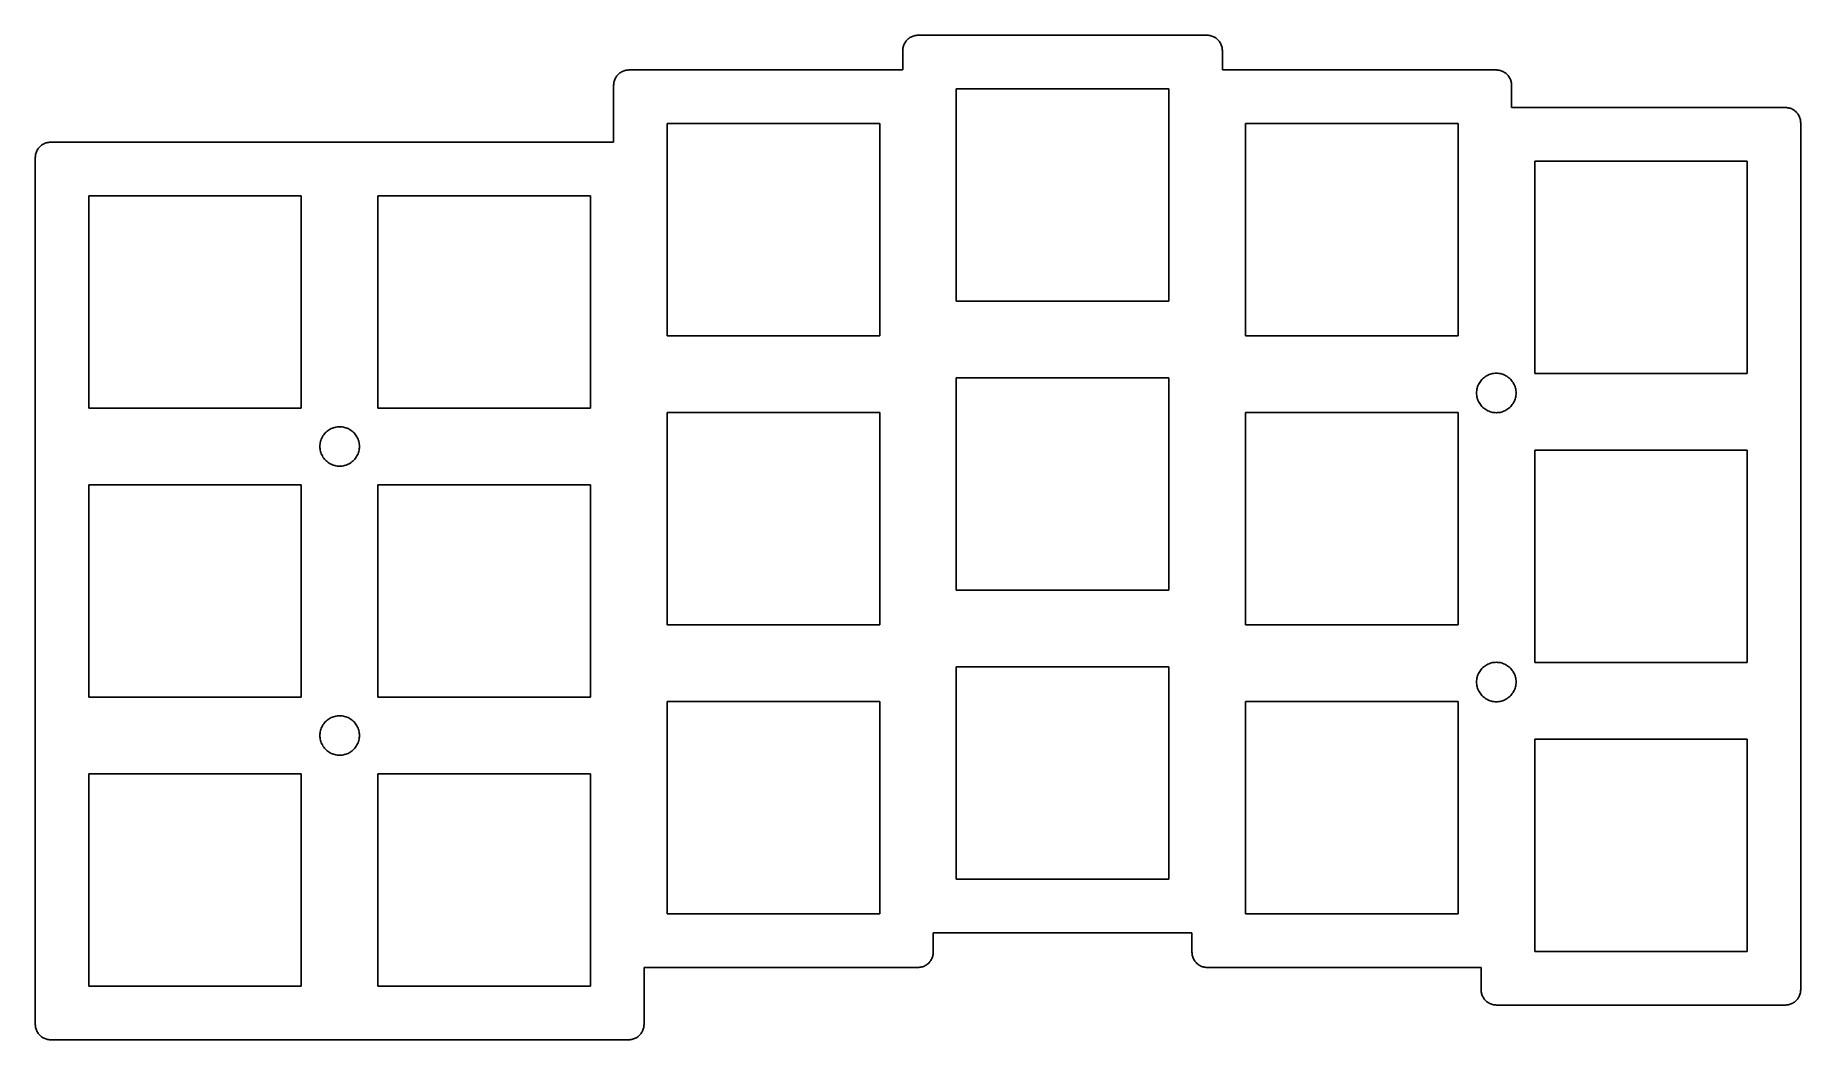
# Model space of a CAD drawing. Header units: metres. Extents: x 0 to 116, y 0 to 66.
import ezdxf

# ---------------------------------------------------------------- set-up
doc = ezdxf.new("R2010")
doc.units = ezdxf.units.M

msp = doc.modelspace()

# ---------------------------------------------------------------- linework, layer by layer
for p, q in [((57.152, 65.2613), (57.15, 65.1985)), ((57.15, 65.1985), (57.15, 63.9125)), ((57.1579, 65.3238), (57.152, 65.2613)), ((57.1677, 65.3859), (57.1579, 65.3238)), ((57.1814, 65.4472), (57.1677, 65.3859)), ((57.1989, 65.5075), (57.1814, 65.4472)), ((57.2202, 65.5666), (57.1989, 65.5075)), ((57.2452, 65.6243), (57.2202, 65.5666)), ((57.2737, 65.6802), (57.2452, 65.6243)), ((57.3057, 65.7343), (57.2737, 65.6802)), ((57.341, 65.7863), (57.3057, 65.7343)), ((57.3795, 65.8359), (57.341, 65.7863)), ((57.421, 65.883), (57.3795, 65.8359)), ((57.4655, 65.9274), (57.421, 65.883)), ((57.5126, 65.969), (57.4655, 65.9274)), ((57.5622, 66.0075), (57.5126, 65.969)), ((57.6142, 66.0428), (57.5622, 66.0075)), ((57.6682, 66.0748), (57.6142, 66.0428)), ((57.7242, 66.1033), (57.6682, 66.0748)), ((57.7819, 66.1283), (57.7242, 66.1033)), ((57.841, 66.1495), (57.7819, 66.1283)), ((57.9013, 66.1671), (57.841, 66.1495)), ((57.9626, 66.1808), (57.9013, 66.1671)), ((58.0247, 66.1906), (57.9626, 66.1808)), ((58.0872, 66.1965), (58.0247, 66.1906)), ((58.15, 66.1985), (58.0872, 66.1965)), ((77.2, 66.1985), (58.15, 66.1985)), ((77.2628, 66.1965), (77.2, 66.1985)), ((77.3253, 66.1906), (77.2628, 66.1965)), ((77.3874, 66.1808), (77.3253, 66.1906)), ((77.4487, 66.1671), (77.3874, 66.1808)), ((77.509, 66.1495), (77.4487, 66.1671)), ((77.5681, 66.1283), (77.509, 66.1495)), ((77.6258, 66.1033), (77.5681, 66.1283)), ((77.6817, 66.0748), (77.6258, 66.1033)), ((77.7358, 66.0428), (77.6817, 66.0748)), ((77.7878, 66.0075), (77.7358, 66.0428)), ((77.8374, 65.969), (77.7878, 66.0075)), ((77.8845, 65.9274), (77.8374, 65.969)), ((77.929, 65.883), (77.8845, 65.9274)), ((77.9705, 65.8359), (77.929, 65.883)), ((78.009, 65.7863), (77.9705, 65.8359)), ((78.0443, 65.7343), (78.009, 65.7863)), ((78.0763, 65.6802), (78.0443, 65.7343)), ((78.1048, 65.6243), (78.0763, 65.6802)), ((78.1298, 65.5666), (78.1048, 65.6243)), ((78.151, 65.5075), (78.1298, 65.5666)), ((78.1686, 65.4472), (78.151, 65.5075)), ((78.1823, 65.3859), (78.1686, 65.4472)), ((78.1921, 65.3238), (78.1823, 65.3859)), ((78.198, 65.2613), (78.1921, 65.3238)), ((78.2, 65.1985), (78.198, 65.2613)), ((78.2, 63.9125), (78.2, 65.1985)), ((38.102, 62.9753), (38.1, 62.9125)), ((38.1, 62.9125), (38.1, 59.15)), ((38.1079, 63.0378), (38.102, 62.9753)), ((38.1177, 63.0999), (38.1079, 63.0378)), ((38.1314, 63.1612), (38.1177, 63.0999)), ((38.1489, 63.2215), (38.1314, 63.1612)), ((38.1702, 63.2806), (38.1489, 63.2215)), ((38.1952, 63.3383), (38.1702, 63.2806)), ((38.2237, 63.3942), (38.1952, 63.3383)), ((38.2557, 63.4483), (38.2237, 63.3942)), ((38.291, 63.5003), (38.2557, 63.4483)), ((38.3295, 63.5499), (38.291, 63.5003)), ((38.371, 63.597), (38.3295, 63.5499)), ((38.4155, 63.6414), (38.371, 63.597)), ((38.4626, 63.683), (38.4155, 63.6414)), ((38.5122, 63.7215), (38.4626, 63.683)), ((38.5642, 63.7568), (38.5122, 63.7215)), ((38.6182, 63.7888), (38.5642, 63.7568)), ((38.6742, 63.8173), (38.6182, 63.7888)), ((38.7319, 63.8423), (38.6742, 63.8173)), ((38.791, 63.8635), (38.7319, 63.8423)), ((38.8513, 63.8811), (38.791, 63.8635)), ((38.9126, 63.8948), (38.8513, 63.8811)), ((38.9747, 63.9046), (38.9126, 63.8948)), ((39.0372, 63.9105), (38.9747, 63.9046)), ((39.1, 63.9125), (39.0372, 63.9105)), ((57.15, 63.9125), (39.1, 63.9125)), ((96.25, 63.9125), (78.2, 63.9125)), ((96.3128, 63.9105), (96.25, 63.9125)), ((96.3753, 63.9046), (96.3128, 63.9105)), ((96.4374, 63.8948), (96.3753, 63.9046)), ((96.4987, 63.8811), (96.4374, 63.8948)), ((96.559, 63.8635), (96.4987, 63.8811)), ((96.6181, 63.8423), (96.559, 63.8635)), ((96.6758, 63.8173), (96.6181, 63.8423)), ((96.7318, 63.7888), (96.6758, 63.8173)), ((96.7858, 63.7568), (96.7318, 63.7888)), ((96.8378, 63.7215), (96.7858, 63.7568)), ((96.8874, 63.683), (96.8378, 63.7215)), ((96.9345, 63.6414), (96.8874, 63.683)), ((96.979, 63.597), (96.9345, 63.6414)), ((97.0205, 63.5499), (96.979, 63.597)), ((97.059, 63.5003), (97.0205, 63.5499)), ((97.0943, 63.4483), (97.059, 63.5003)), ((97.1263, 63.3942), (97.0943, 63.4483)), ((97.1548, 63.3383), (97.1263, 63.3942)), ((97.1798, 63.2806), (97.1548, 63.3383)), ((97.201, 63.2215), (97.1798, 63.2806)), ((97.2186, 63.1612), (97.201, 63.2215)), ((97.2323, 63.0999), (97.2186, 63.1612)), ((97.2421, 63.0378), (97.2323, 63.0999)), ((97.248, 62.9753), (97.2421, 63.0378)), ((97.25, 62.9125), (97.248, 62.9753)), ((97.25, 61.436), (97.25, 62.9125)), ((60.675, 48.6735), (60.675, 62.6735)), ((60.675, 62.6735), (74.675, 62.6735)), ((74.675, 62.6735), (74.675, 48.6735)), ((115.3, 61.436), (97.25, 61.436)), ((115.363, 61.434), (115.3, 61.436)), ((115.425, 61.4281), (115.363, 61.434)), ((115.487, 61.4183), (115.425, 61.4281)), ((115.549, 61.4046), (115.487, 61.4183)), ((115.609, 61.387), (115.549, 61.4046)), ((115.668, 61.3658), (115.609, 61.387)), ((115.726, 61.3408), (115.668, 61.3658)), ((115.782, 61.3123), (115.726, 61.3408)), ((115.836, 61.2803), (115.782, 61.3123)), ((115.888, 61.245), (115.836, 61.2803)), ((115.937, 61.2065), (115.888, 61.245)), ((115.985, 61.1649), (115.937, 61.2065)), ((116.029, 61.1205), (115.985, 61.1649)), ((116.07, 61.0734), (116.029, 61.1205)), ((116.109, 61.0238), (116.07, 61.0734)), ((116.144, 60.9718), (116.109, 61.0238)), ((116.176, 60.9177), (116.144, 60.9718)), ((116.205, 60.8618), (116.176, 60.9177)), ((116.23, 60.8041), (116.205, 60.8618)), ((116.251, 60.745), (116.23, 60.8041)), ((116.269, 60.6847), (116.251, 60.745)), ((116.282, 60.6234), (116.269, 60.6847)), ((116.292, 60.5613), (116.282, 60.6234)), ((116.298, 60.4988), (116.292, 60.5613)), ((116.3, 60.436), (116.298, 60.4988)), ((41.625, 46.3875), (41.625, 60.3875)), ((41.625, 60.3875), (55.625, 60.3875)), ((55.625, 60.3875), (55.625, 46.3875)), ((79.725, 46.3875), (79.725, 60.3875)), ((79.725, 60.3875), (93.725, 60.3875)), ((93.725, 60.3875), (93.725, 46.3875)), ((116.3, 3.286), (116.3, 60.436)), ((0.001984, 58.2128), (0, 58.15)), ((0, 58.15), (0, 1)), ((0.007889, 58.2753), (0.001984, 58.2128)), ((0.017715, 58.3374), (0.007889, 58.2753)), ((0.031418, 58.3987), (0.017715, 58.3374)), ((0.04895, 58.459), (0.031418, 58.3987)), ((0.070236, 58.5181), (0.04895, 58.459)), ((0.095184, 58.5758), (0.070236, 58.5181)), ((0.123703, 58.6317), (0.095184, 58.5758)), ((0.155685, 58.6858), (0.123703, 58.6317)), ((0.190994, 58.7378), (0.155685, 58.6858)), ((0.229492, 58.7874), (0.190994, 58.7378)), ((0.271042, 58.8345), (0.229492, 58.7874)), ((0.31546, 58.879), (0.271042, 58.8345)), ((0.362579, 58.9205), (0.31546, 58.879)), ((0.412216, 58.959), (0.362579, 58.9205)), ((0.464188, 58.9943), (0.412216, 58.959)), ((0.51825, 59.0263), (0.464188, 58.9943)), ((0.574234, 59.0548), (0.51825, 59.0263)), ((0.631882, 59.0798), (0.574234, 59.0548)), ((0.690994, 59.101), (0.631882, 59.0798)), ((0.751312, 59.1186), (0.690994, 59.101)), ((0.812622, 59.1323), (0.751312, 59.1186)), ((0.87468, 59.1421), (0.812622, 59.1323)), ((0.93721, 59.148), (0.87468, 59.1421)), ((1, 59.15), (0.93721, 59.148)), ((38.1, 59.15), (1, 59.15)), ((98.775, 43.911), (98.775, 57.911)), ((98.775, 57.911), (112.775, 57.911)), ((112.775, 57.911), (112.775, 43.911)), ((3.52499, 41.625), (3.52499, 55.625)), ((3.52499, 55.625), (17.525, 55.625)), ((17.525, 55.625), (17.525, 41.625)), ((22.575, 41.625), (22.575, 55.625)), ((22.575, 55.625), (36.575, 55.625)), ((36.575, 55.625), (36.575, 41.625)), ((74.675, 48.6735), (60.675, 48.6735)), ((55.625, 46.3875), (41.625, 46.3875)), ((93.725, 46.3875), (79.725, 46.3875)), ((60.675, 29.6235), (60.675, 43.6235)), ((60.675, 43.6235), (74.675, 43.6235)), ((74.675, 43.6235), (74.675, 29.6235)), ((95.0136, 43.026), (95.0413, 43.1028)), ((95.0413, 43.1028), (95.0737, 43.1777)), ((95.0737, 43.1777), (95.1108, 43.2505)), ((95.1108, 43.2505), (95.1524, 43.3208)), ((95.1524, 43.3208), (95.1983, 43.3884)), ((95.1983, 43.3884), (95.2483, 43.4529)), ((95.2483, 43.4529), (95.3023, 43.5142)), ((95.3023, 43.5142), (95.3601, 43.5719)), ((95.3601, 43.5719), (95.4213, 43.6259)), ((95.4213, 43.6259), (95.4859, 43.676)), ((95.4859, 43.676), (95.5534, 43.7219)), ((95.5534, 43.7219), (95.6237, 43.7634)), ((95.6237, 43.7634), (95.6965, 43.8005)), ((95.6965, 43.8005), (95.7714, 43.8329)), ((95.7714, 43.8329), (95.8483, 43.8606)), ((95.8483, 43.8606), (95.9267, 43.8834)), ((95.9267, 43.8834), (96.0064, 43.9012)), ((96.0064, 43.9012), (96.0871, 43.914)), ((96.0871, 43.914), (96.1684, 43.9217)), ((96.1684, 43.9217), (96.25, 43.9242)), ((96.25, 43.9242), (96.3316, 43.9217)), ((96.3316, 43.9217), (96.4129, 43.914)), ((96.4129, 43.914), (96.4936, 43.9012)), ((96.4936, 43.9012), (96.5733, 43.8834)), ((96.5733, 43.8834), (96.6517, 43.8606)), ((96.6517, 43.8606), (96.7286, 43.8329)), ((96.7286, 43.8329), (96.8035, 43.8005)), ((96.8035, 43.8005), (96.8763, 43.7634)), ((96.8763, 43.7634), (96.9466, 43.7219)), ((96.9466, 43.7219), (97.0141, 43.676)), ((97.0141, 43.676), (97.0786, 43.6259)), ((97.0786, 43.6259), (97.1399, 43.5719)), ((97.1399, 43.5719), (97.1976, 43.5142)), ((97.1976, 43.5142), (97.2517, 43.4529)), ((97.2517, 43.4529), (97.3017, 43.3884)), ((97.3017, 43.3884), (97.3476, 43.3208)), ((97.3476, 43.3208), (97.3892, 43.2505)), ((97.3892, 43.2505), (97.4263, 43.1777)), ((97.4263, 43.1777), (97.4587, 43.1028)), ((97.4587, 43.1028), (97.4864, 43.026)), ((112.775, 43.911), (98.775, 43.911)), ((94.95, 42.6242), (94.9526, 42.7059)), ((94.9526, 42.5426), (94.95, 42.6242)), ((94.9526, 42.7059), (94.9603, 42.7872)), ((94.9603, 42.4613), (94.9526, 42.5426)), ((94.9603, 42.7872), (94.973, 42.8678)), ((94.973, 42.3806), (94.9603, 42.4613)), ((94.973, 42.8678), (94.9908, 42.9475)), ((94.9908, 42.3009), (94.973, 42.3806)), ((94.9908, 42.9475), (95.0136, 43.026)), ((95.0136, 42.2225), (94.9908, 42.3009)), ((95.0413, 42.1457), (95.0136, 42.2225)), ((95.0737, 42.0707), (95.0413, 42.1457)), ((95.1108, 41.998), (95.0737, 42.0707)), ((95.1524, 41.9277), (95.1108, 41.998)), ((95.1983, 41.8601), (95.1524, 41.9277)), ((97.3476, 41.9277), (97.3017, 41.8601)), ((97.3892, 41.998), (97.3476, 41.9277)), ((97.4263, 42.0707), (97.3892, 41.998)), ((97.4587, 42.1457), (97.4263, 42.0707)), ((97.4864, 42.2225), (97.4587, 42.1457)), ((97.4864, 43.026), (97.5092, 42.9475)), ((97.5092, 42.3009), (97.4864, 42.2225)), ((97.5092, 42.9475), (97.527, 42.8678)), ((97.527, 42.3806), (97.5092, 42.3009)), ((97.527, 42.8678), (97.5397, 42.7872)), ((97.5397, 42.4613), (97.527, 42.3806)), ((97.5397, 42.7872), (97.5474, 42.7059)), ((97.5474, 42.5426), (97.5397, 42.4613)), ((97.5474, 42.7059), (97.55, 42.6242)), ((97.55, 42.6242), (97.5474, 42.5426)), ((17.525, 41.625), (3.52499, 41.625)), ((36.575, 41.625), (22.575, 41.625)), ((41.625, 27.3375), (41.625, 41.3375)), ((41.625, 41.3375), (55.625, 41.3375)), ((55.625, 41.3375), (55.625, 27.3375)), ((79.725, 27.3375), (79.725, 41.3375)), ((79.725, 41.3375), (93.725, 41.3375)), ((93.725, 41.3375), (93.725, 27.3375)), ((95.2483, 41.7956), (95.1983, 41.8601)), ((95.3023, 41.7343), (95.2483, 41.7956)), ((95.3601, 41.6766), (95.3023, 41.7343)), ((95.4213, 41.6226), (95.3601, 41.6766)), ((95.4859, 41.5725), (95.4213, 41.6226)), ((95.5534, 41.5266), (95.4859, 41.5725)), ((95.6237, 41.485), (95.5534, 41.5266)), ((95.6965, 41.448), (95.6237, 41.485)), ((95.7714, 41.4155), (95.6965, 41.448)), ((95.8483, 41.3879), (95.7714, 41.4155)), ((95.9267, 41.3651), (95.8483, 41.3879)), ((96.0064, 41.3473), (95.9267, 41.3651)), ((96.0871, 41.3345), (96.0064, 41.3473)), ((96.1684, 41.3268), (96.0871, 41.3345)), ((96.25, 41.3242), (96.1684, 41.3268)), ((96.3316, 41.3268), (96.25, 41.3242)), ((96.4129, 41.3345), (96.3316, 41.3268)), ((96.4936, 41.3473), (96.4129, 41.3345)), ((96.5733, 41.3651), (96.4936, 41.3473)), ((96.6517, 41.3879), (96.5733, 41.3651)), ((96.7286, 41.4155), (96.6517, 41.3879)), ((96.8035, 41.448), (96.7286, 41.4155)), ((96.8763, 41.485), (96.8035, 41.448)), ((96.9466, 41.5266), (96.8763, 41.485)), ((97.0141, 41.5725), (96.9466, 41.5266)), ((97.0786, 41.6226), (97.0141, 41.5725)), ((97.1399, 41.6766), (97.0786, 41.6226)), ((97.1976, 41.7343), (97.1399, 41.6766)), ((97.2517, 41.7956), (97.1976, 41.7343)), ((97.3017, 41.8601), (97.2517, 41.7956)), ((18.8136, 39.5017), (18.8413, 39.5786)), ((18.8413, 39.5786), (18.8737, 39.6535)), ((18.8737, 39.6535), (18.9108, 39.7263)), ((18.9108, 39.7263), (18.9524, 39.7966)), ((18.9524, 39.7966), (18.9983, 39.8641)), ((18.9983, 39.8641), (19.0483, 39.9286)), ((19.0483, 39.9286), (19.1023, 39.9899)), ((19.1023, 39.9899), (19.1601, 40.0477)), ((19.1601, 40.0477), (19.2213, 40.1017)), ((19.2213, 40.1017), (19.2859, 40.1517)), ((19.2859, 40.1517), (19.3534, 40.1976)), ((19.3534, 40.1976), (19.4237, 40.2392)), ((19.4237, 40.2392), (19.4965, 40.2763)), ((19.4965, 40.2763), (19.5714, 40.3087)), ((19.5714, 40.3087), (19.6483, 40.3364)), ((19.6483, 40.3364), (19.7267, 40.3591)), ((19.7267, 40.3591), (19.8064, 40.377)), ((19.8064, 40.377), (19.8871, 40.3897)), ((19.8871, 40.3897), (19.9684, 40.3974)), ((19.9684, 40.3974), (20.05, 40.4)), ((20.05, 40.4), (20.1316, 40.3974)), ((20.1316, 40.3974), (20.2129, 40.3897)), ((20.2129, 40.3897), (20.2936, 40.377)), ((20.2936, 40.377), (20.3733, 40.3591)), ((20.3733, 40.3591), (20.4517, 40.3364)), ((20.4517, 40.3364), (20.5285, 40.3087)), ((20.5285, 40.3087), (20.6035, 40.2763)), ((20.6035, 40.2763), (20.6763, 40.2392)), ((20.6763, 40.2392), (20.7466, 40.1976)), ((20.7466, 40.1976), (20.8141, 40.1517)), ((20.8141, 40.1517), (20.8786, 40.1017)), ((20.8786, 40.1017), (20.9399, 40.0477)), ((20.9399, 40.0477), (20.9977, 39.9899)), ((20.9977, 39.9899), (21.0517, 39.9286)), ((21.0517, 39.9286), (21.1017, 39.8641)), ((21.1017, 39.8641), (21.1476, 39.7966)), ((21.1476, 39.7966), (21.1892, 39.7263)), ((21.1892, 39.7263), (21.2263, 39.6535)), ((21.2263, 39.6535), (21.2587, 39.5786)), ((21.2587, 39.5786), (21.2864, 39.5017)), ((18.75, 39.1), (18.7526, 39.1816)), ((18.7526, 39.0184), (18.75, 39.1)), ((18.7526, 39.1816), (18.7602, 39.2629)), ((18.7602, 38.9371), (18.7526, 39.0184)), ((18.7602, 39.2629), (18.773, 39.3436)), ((18.773, 38.8564), (18.7602, 38.9371)), ((18.773, 39.3436), (18.7908, 39.4233)), ((18.7908, 38.7767), (18.773, 38.8564)), ((18.7908, 39.4233), (18.8136, 39.5017)), ((18.8136, 38.6983), (18.7908, 38.7767)), ((18.8413, 38.6214), (18.8136, 38.6983)), ((18.8737, 38.5465), (18.8413, 38.6214)), ((18.9108, 38.4737), (18.8737, 38.5465)), ((18.9524, 38.4034), (18.9108, 38.4737)), ((18.9983, 38.3359), (18.9524, 38.4034)), ((21.1476, 38.4034), (21.1017, 38.3359)), ((21.1892, 38.4737), (21.1476, 38.4034)), ((21.2263, 38.5465), (21.1892, 38.4737)), ((21.2587, 38.6214), (21.2263, 38.5465)), ((21.2864, 38.6983), (21.2587, 38.6214)), ((21.2864, 39.5017), (21.3091, 39.4233)), ((21.3091, 38.7767), (21.2864, 38.6983)), ((21.3091, 39.4233), (21.327, 39.3436)), ((21.327, 38.8564), (21.3091, 38.7767)), ((21.327, 39.3436), (21.3397, 39.2629)), ((21.3397, 38.9371), (21.327, 38.8564)), ((21.3397, 39.2629), (21.3474, 39.1816)), ((21.3474, 39.0184), (21.3397, 38.9371)), ((21.3474, 39.1816), (21.35, 39.1)), ((21.35, 39.1), (21.3474, 39.0184)), ((98.775, 24.861), (98.775, 38.861)), ((98.775, 38.861), (112.775, 38.861)), ((112.775, 38.861), (112.775, 24.861)), ((19.0483, 38.2713), (18.9983, 38.3359)), ((19.1023, 38.2101), (19.0483, 38.2713)), ((19.1601, 38.1523), (19.1023, 38.2101)), ((19.2213, 38.0983), (19.1601, 38.1523)), ((19.2859, 38.0483), (19.2213, 38.0983)), ((19.3534, 38.0024), (19.2859, 38.0483)), ((19.4237, 37.9608), (19.3534, 38.0024)), ((19.4965, 37.9237), (19.4237, 37.9608)), ((19.5714, 37.8913), (19.4965, 37.9237)), ((19.6483, 37.8636), (19.5714, 37.8913)), ((19.7267, 37.8408), (19.6483, 37.8636)), ((19.8064, 37.823), (19.7267, 37.8408)), ((19.8871, 37.8102), (19.8064, 37.823)), ((19.9684, 37.8026), (19.8871, 37.8102)), ((20.05, 37.8), (19.9684, 37.8026)), ((20.1316, 37.8026), (20.05, 37.8)), ((20.2129, 37.8102), (20.1316, 37.8026)), ((20.2936, 37.823), (20.2129, 37.8102)), ((20.3733, 37.8408), (20.2936, 37.823)), ((20.4517, 37.8636), (20.3733, 37.8408)), ((20.5285, 37.8913), (20.4517, 37.8636)), ((20.6035, 37.9237), (20.5285, 37.8913)), ((20.6763, 37.9608), (20.6035, 37.9237)), ((20.7466, 38.0024), (20.6763, 37.9608)), ((20.8141, 38.0483), (20.7466, 38.0024)), ((20.8786, 38.0983), (20.8141, 38.0483)), ((20.9399, 38.1523), (20.8786, 38.0983)), ((20.9977, 38.2101), (20.9399, 38.1523)), ((21.0517, 38.2713), (20.9977, 38.2101)), ((21.1017, 38.3359), (21.0517, 38.2713)), ((3.52499, 22.575), (3.52499, 36.575)), ((3.52499, 36.575), (17.525, 36.575)), ((17.525, 36.575), (17.525, 22.575)), ((22.575, 22.575), (22.575, 36.575)), ((22.575, 36.575), (36.575, 36.575)), ((36.575, 36.575), (36.575, 22.575)), ((74.675, 29.6235), (60.675, 29.6235)), ((55.625, 27.3375), (41.625, 27.3375)), ((93.725, 27.3375), (79.725, 27.3375)), ((60.675, 10.5735), (60.675, 24.5735)), ((60.675, 24.5735), (74.675, 24.5735)), ((74.675, 24.5735), (74.675, 10.5735)), ((95.2483, 24.4029), (95.3023, 24.4642)), ((95.3023, 24.4642), (95.3601, 24.5219)), ((95.3601, 24.5219), (95.4213, 24.5759)), ((95.4213, 24.5759), (95.4859, 24.626)), ((95.4859, 24.626), (95.5534, 24.6719)), ((95.5534, 24.6719), (95.6237, 24.7134)), ((95.6237, 24.7134), (95.6965, 24.7505)), ((95.6965, 24.7505), (95.7714, 24.783)), ((95.7714, 24.783), (95.8483, 24.8106)), ((95.8483, 24.8106), (95.9267, 24.8334)), ((95.9267, 24.8334), (96.0064, 24.8512)), ((96.0064, 24.8512), (96.0871, 24.864)), ((96.0871, 24.864), (96.1684, 24.8717)), ((96.1684, 24.8717), (96.25, 24.8742)), ((96.25, 24.8742), (96.3316, 24.8717)), ((96.3316, 24.8717), (96.4129, 24.864)), ((96.4129, 24.864), (96.4936, 24.8512)), ((96.4936, 24.8512), (96.5733, 24.8334)), ((96.5733, 24.8334), (96.6517, 24.8106)), ((96.6517, 24.8106), (96.7286, 24.783)), ((96.7286, 24.783), (96.8035, 24.7505)), ((96.8035, 24.7505), (96.8763, 24.7134)), ((96.8763, 24.7134), (96.9466, 24.6719)), ((96.9466, 24.6719), (97.0141, 24.626)), ((97.0141, 24.626), (97.0786, 24.5759)), ((97.0786, 24.5759), (97.1399, 24.5219)), ((97.1399, 24.5219), (97.1976, 24.4642)), ((97.1976, 24.4642), (97.2517, 24.4029)), ((112.775, 24.861), (98.775, 24.861)), ((94.95, 23.5742), (94.9526, 23.6559)), ((94.9526, 23.4926), (94.95, 23.5742)), ((94.9526, 23.6559), (94.9603, 23.7372)), ((94.9603, 23.4113), (94.9526, 23.4926)), ((94.9603, 23.7372), (94.973, 23.8178)), ((94.973, 23.3306), (94.9603, 23.4113)), ((94.973, 23.8178), (94.9908, 23.8975)), ((94.9908, 23.2509), (94.973, 23.3306)), ((94.9908, 23.8975), (95.0136, 23.976)), ((95.0136, 23.976), (95.0413, 24.0528)), ((95.0413, 24.0528), (95.0737, 24.1278)), ((95.0737, 24.1278), (95.1108, 24.2005)), ((95.1108, 24.2005), (95.1524, 24.2708)), ((95.1524, 24.2708), (95.1983, 24.3384)), ((95.1983, 24.3384), (95.2483, 24.4029)), ((97.2517, 24.4029), (97.3017, 24.3384)), ((97.3017, 24.3384), (97.3476, 24.2708)), ((97.3476, 24.2708), (97.3892, 24.2005)), ((97.3892, 24.2005), (97.4263, 24.1278)), ((97.4263, 24.1278), (97.4587, 24.0528)), ((97.4587, 24.0528), (97.4864, 23.976)), ((97.4864, 23.976), (97.5092, 23.8975)), ((97.5092, 23.8975), (97.527, 23.8178)), ((97.527, 23.3306), (97.5092, 23.2509)), ((97.527, 23.8178), (97.5397, 23.7372)), ((97.5397, 23.4113), (97.527, 23.3306)), ((97.5397, 23.7372), (97.5474, 23.6559)), ((97.5474, 23.4926), (97.5397, 23.4113)), ((97.5474, 23.6559), (97.55, 23.5742)), ((97.55, 23.5742), (97.5474, 23.4926)), ((17.525, 22.575), (3.52499, 22.575)), ((36.575, 22.575), (22.575, 22.575)), ((41.625, 8.28749), (41.625, 22.2875)), ((41.625, 22.2875), (55.625, 22.2875)), ((55.625, 22.2875), (55.625, 8.28749)), ((79.725, 8.28749), (79.725, 22.2875)), ((79.725, 22.2875), (93.725, 22.2875)), ((93.725, 22.2875), (93.725, 8.28749)), ((95.0136, 23.1725), (94.9908, 23.2509)), ((95.0413, 23.0957), (95.0136, 23.1725)), ((95.0737, 23.0207), (95.0413, 23.0957)), ((95.1108, 22.948), (95.0737, 23.0207)), ((95.1524, 22.8777), (95.1108, 22.948)), ((95.1983, 22.8101), (95.1524, 22.8777)), ((95.2483, 22.7456), (95.1983, 22.8101)), ((95.3023, 22.6843), (95.2483, 22.7456)), ((95.3601, 22.6266), (95.3023, 22.6843)), ((95.4213, 22.5726), (95.3601, 22.6266)), ((95.4859, 22.5225), (95.4213, 22.5726)), ((95.5534, 22.4766), (95.4859, 22.5225)), ((95.6237, 22.435), (95.5534, 22.4766)), ((95.6965, 22.398), (95.6237, 22.435)), ((95.7714, 22.3655), (95.6965, 22.398)), ((95.8483, 22.3379), (95.7714, 22.3655)), ((95.9267, 22.3151), (95.8483, 22.3379)), ((96.0064, 22.2973), (95.9267, 22.3151)), ((96.0871, 22.2845), (96.0064, 22.2973)), ((96.1684, 22.2768), (96.0871, 22.2845)), ((96.25, 22.2742), (96.1684, 22.2768)), ((96.3316, 22.2768), (96.25, 22.2742)), ((96.4129, 22.2845), (96.3316, 22.2768)), ((96.4936, 22.2973), (96.4129, 22.2845)), ((96.5733, 22.3151), (96.4936, 22.2973)), ((96.6517, 22.3379), (96.5733, 22.3151)), ((96.7286, 22.3655), (96.6517, 22.3379)), ((96.8035, 22.398), (96.7286, 22.3655)), ((96.8763, 22.435), (96.8035, 22.398)), ((96.9466, 22.4766), (96.8763, 22.435)), ((97.0141, 22.5225), (96.9466, 22.4766)), ((97.0786, 22.5726), (97.0141, 22.5225)), ((97.1399, 22.6266), (97.0786, 22.5726)), ((97.1976, 22.6843), (97.1399, 22.6266)), ((97.2517, 22.7456), (97.1976, 22.6843)), ((97.3017, 22.8101), (97.2517, 22.7456)), ((97.3476, 22.8777), (97.3017, 22.8101)), ((97.3892, 22.948), (97.3476, 22.8777)), ((97.4263, 23.0207), (97.3892, 22.948)), ((97.4587, 23.0957), (97.4263, 23.0207)), ((97.4864, 23.1725), (97.4587, 23.0957)), ((97.5092, 23.2509), (97.4864, 23.1725)), ((19.0483, 20.8786), (19.1023, 20.9399)), ((19.1023, 20.9399), (19.1601, 20.9977)), ((19.1601, 20.9977), (19.2213, 21.0517)), ((19.2213, 21.0517), (19.2859, 21.1017)), ((19.2859, 21.1017), (19.3534, 21.1476)), ((19.3534, 21.1476), (19.4237, 21.1892)), ((19.4237, 21.1892), (19.4965, 21.2263)), ((19.4965, 21.2263), (19.5714, 21.2587)), ((19.5714, 21.2587), (19.6483, 21.2864)), ((19.6483, 21.2864), (19.7267, 21.3091)), ((19.7267, 21.3091), (19.8064, 21.327)), ((19.8064, 21.327), (19.8871, 21.3397)), ((19.8871, 21.3397), (19.9684, 21.3474)), ((19.9684, 21.3474), (20.05, 21.35)), ((20.05, 21.35), (20.1316, 21.3474)), ((20.1316, 21.3474), (20.2129, 21.3397)), ((20.2129, 21.3397), (20.2936, 21.327)), ((20.2936, 21.327), (20.3733, 21.3091)), ((20.3733, 21.3091), (20.4517, 21.2864)), ((20.4517, 21.2864), (20.5285, 21.2587)), ((20.5285, 21.2587), (20.6035, 21.2263)), ((20.6035, 21.2263), (20.6763, 21.1892)), ((20.6763, 21.1892), (20.7466, 21.1476)), ((20.7466, 21.1476), (20.8141, 21.1017)), ((20.8141, 21.1017), (20.8786, 21.0517)), ((20.8786, 21.0517), (20.9399, 20.9977)), ((20.9399, 20.9977), (20.9977, 20.9399)), ((20.9977, 20.9399), (21.0517, 20.8786)), ((18.75, 20.05), (18.7526, 20.1316)), ((18.7526, 19.9684), (18.75, 20.05)), ((18.7526, 20.1316), (18.7602, 20.2129)), ((18.7602, 19.8871), (18.7526, 19.9684)), ((18.7602, 20.2129), (18.773, 20.2936)), ((18.773, 19.8064), (18.7602, 19.8871)), ((18.773, 20.2936), (18.7908, 20.3733)), ((18.7908, 19.7267), (18.773, 19.8064)), ((18.7908, 20.3733), (18.8136, 20.4517)), ((18.8136, 20.4517), (18.8413, 20.5285)), ((18.8413, 20.5285), (18.8737, 20.6035)), ((18.8737, 20.6035), (18.9108, 20.6763)), ((18.9108, 20.6763), (18.9524, 20.7466)), ((18.9524, 20.7466), (18.9983, 20.8141)), ((18.9983, 20.8141), (19.0483, 20.8786)), ((21.0517, 20.8786), (21.1017, 20.8141)), ((21.1017, 20.8141), (21.1476, 20.7466)), ((21.1476, 20.7466), (21.1892, 20.6763)), ((21.1892, 20.6763), (21.2263, 20.6035)), ((21.2263, 20.6035), (21.2587, 20.5285)), ((21.2587, 20.5285), (21.2864, 20.4517)), ((21.2864, 20.4517), (21.3091, 20.3733)), ((21.3091, 20.3733), (21.327, 20.2936)), ((21.327, 19.8064), (21.3091, 19.7267)), ((21.327, 20.2936), (21.3397, 20.2129)), ((21.3397, 19.8871), (21.327, 19.8064)), ((21.3397, 20.2129), (21.3474, 20.1316)), ((21.3474, 19.9684), (21.3397, 19.8871)), ((21.3474, 20.1316), (21.35, 20.05)), ((21.35, 20.05), (21.3474, 19.9684)), ((98.775, 5.81099), (98.775, 19.811)), ((98.775, 19.811), (112.775, 19.811)), ((112.775, 19.811), (112.775, 5.81099)), ((18.8136, 19.6483), (18.7908, 19.7267)), ((18.8413, 19.5714), (18.8136, 19.6483)), ((18.8737, 19.4965), (18.8413, 19.5714)), ((18.9108, 19.4237), (18.8737, 19.4965)), ((18.9524, 19.3534), (18.9108, 19.4237)), ((18.9983, 19.2859), (18.9524, 19.3534)), ((19.0483, 19.2213), (18.9983, 19.2859)), ((19.1023, 19.1601), (19.0483, 19.2213)), ((19.1601, 19.1023), (19.1023, 19.1601)), ((19.2213, 19.0483), (19.1601, 19.1023)), ((19.2859, 18.9983), (19.2213, 19.0483)), ((19.3534, 18.9524), (19.2859, 18.9983)), ((19.4237, 18.9108), (19.3534, 18.9524)), ((19.4965, 18.8737), (19.4237, 18.9108)), ((19.5714, 18.8413), (19.4965, 18.8737)), ((19.6483, 18.8136), (19.5714, 18.8413)), ((19.7267, 18.7908), (19.6483, 18.8136)), ((19.8064, 18.773), (19.7267, 18.7908)), ((19.8871, 18.7602), (19.8064, 18.773)), ((19.9684, 18.7526), (19.8871, 18.7602)), ((20.05, 18.75), (19.9684, 18.7526)), ((20.1316, 18.7526), (20.05, 18.75)), ((20.2129, 18.7602), (20.1316, 18.7526)), ((20.2936, 18.773), (20.2129, 18.7602)), ((20.3733, 18.7908), (20.2936, 18.773)), ((20.4517, 18.8136), (20.3733, 18.7908)), ((20.5285, 18.8413), (20.4517, 18.8136)), ((20.6035, 18.8737), (20.5285, 18.8413)), ((20.6763, 18.9108), (20.6035, 18.8737)), ((20.7466, 18.9524), (20.6763, 18.9108)), ((20.8141, 18.9983), (20.7466, 18.9524)), ((20.8786, 19.0483), (20.8141, 18.9983)), ((20.9399, 19.1023), (20.8786, 19.0483)), ((20.9977, 19.1601), (20.9399, 19.1023)), ((21.0517, 19.2213), (20.9977, 19.1601)), ((21.1017, 19.2859), (21.0517, 19.2213)), ((21.1476, 19.3534), (21.1017, 19.2859)), ((21.1892, 19.4237), (21.1476, 19.3534)), ((21.2263, 19.4965), (21.1892, 19.4237)), ((21.2587, 19.5714), (21.2263, 19.4965)), ((21.2864, 19.6483), (21.2587, 19.5714)), ((21.3091, 19.7267), (21.2864, 19.6483)), ((3.52499, 3.52499), (3.52499, 17.525)), ((3.52499, 17.525), (17.525, 17.525)), ((17.525, 17.525), (17.525, 3.52499)), ((22.575, 3.52499), (22.575, 17.525)), ((22.575, 17.525), (36.575, 17.525)), ((36.575, 17.525), (36.575, 3.52499)), ((74.675, 10.5735), (60.675, 10.5735)), ((55.625, 8.28749), (41.625, 8.28749)), ((93.725, 8.28749), (79.725, 8.28749)), ((59.15, 5.7625), (59.15, 7.04849)), ((59.15, 7.04849), (76.2, 7.04849)), ((76.2, 7.04849), (76.2, 5.7625)), ((40.1, 1), (40.1, 4.7625)), ((40.1, 4.7625), (58.15, 4.7625)), ((58.15, 4.7625), (58.2128, 4.76448)), ((58.2128, 4.76448), (58.2753, 4.77039)), ((58.2753, 4.77039), (58.3374, 4.78021)), ((58.3374, 4.78021), (58.3987, 4.79391)), ((58.3987, 4.79391), (58.459, 4.81145)), ((58.459, 4.81145), (58.5181, 4.83273)), ((58.5181, 4.83273), (58.5758, 4.85768)), ((58.5758, 4.85768), (58.6317, 4.8862)), ((58.6317, 4.8862), (58.6858, 4.91818)), ((58.6858, 4.91818), (58.7378, 4.95349)), ((58.7378, 4.95349), (58.7874, 4.99199)), ((58.7874, 4.99199), (58.8345, 5.03354)), ((58.8345, 5.03354), (58.879, 5.07796)), ((58.879, 5.07796), (58.9205, 5.12508)), ((58.9205, 5.12508), (58.959, 5.17471)), ((58.959, 5.17471), (58.9943, 5.22668)), ((58.9943, 5.22668), (59.0263, 5.28075)), ((59.0263, 5.28075), (59.0548, 5.33673)), ((59.0548, 5.33673), (59.0798, 5.39438)), ((59.0798, 5.39438), (59.101, 5.45349)), ((59.101, 5.45349), (59.1186, 5.51381)), ((59.1186, 5.51381), (59.1323, 5.57512)), ((59.1323, 5.57512), (59.1421, 5.63718)), ((59.1421, 5.63718), (59.148, 5.69971)), ((59.148, 5.69971), (59.15, 5.7625)), ((76.2, 5.7625), (76.202, 5.69971)), ((76.202, 5.69971), (76.2079, 5.63718)), ((76.2079, 5.63718), (76.2177, 5.57512)), ((76.2177, 5.57512), (76.2314, 5.51381)), ((76.2314, 5.51381), (76.2489, 5.45349)), ((76.2489, 5.45349), (76.2702, 5.39438)), ((76.2702, 5.39438), (76.2952, 5.33673)), ((76.2952, 5.33673), (76.3237, 5.28075)), ((76.3237, 5.28075), (76.3557, 5.22668)), ((76.3557, 5.22668), (76.391, 5.17471)), ((76.391, 5.17471), (76.4295, 5.12508)), ((76.4295, 5.12508), (76.471, 5.07796)), ((76.471, 5.07796), (76.5155, 5.03354)), ((76.5155, 5.03354), (76.5626, 4.99199)), ((76.5626, 4.99199), (76.6122, 4.95349)), ((76.6122, 4.95349), (76.6642, 4.91818)), ((76.6642, 4.91818), (76.7182, 4.8862)), ((76.7182, 4.8862), (76.7742, 4.85768)), ((76.7742, 4.85768), (76.8319, 4.83273)), ((76.8319, 4.83273), (76.891, 4.81145)), ((76.891, 4.81145), (76.9513, 4.79391)), ((76.9513, 4.79391), (77.0126, 4.78021)), ((77.0126, 4.78021), (77.0747, 4.77039)), ((77.0747, 4.77039), (77.1372, 4.76448)), ((77.1372, 4.76448), (77.2, 4.7625)), ((77.2, 4.7625), (95.25, 4.7625)), ((95.25, 4.7625), (95.25, 3.286)), ((112.775, 5.81099), (98.775, 5.81099)), ((17.525, 3.52499), (3.52499, 3.52499)), ((36.575, 3.52499), (22.575, 3.52499)), ((95.25, 3.286), (95.252, 3.22321)), ((95.252, 3.22321), (95.2579, 3.16068)), ((95.2579, 3.16068), (95.2677, 3.09862)), ((95.2677, 3.09862), (95.2814, 3.03731)), ((95.2814, 3.03731), (95.299, 2.97699)), ((95.299, 2.97699), (95.3202, 2.91788)), ((95.3202, 2.91788), (95.3452, 2.86023)), ((95.3452, 2.86023), (95.3737, 2.80424)), ((95.3737, 2.80424), (95.4057, 2.75018)), ((95.4057, 2.75018), (95.441, 2.69821)), ((95.441, 2.69821), (95.4795, 2.64857)), ((95.4795, 2.64857), (95.521, 2.60146)), ((95.521, 2.60146), (95.5655, 2.55704)), ((95.5655, 2.55704), (95.6126, 2.51549)), ((95.6126, 2.51549), (95.6622, 2.47699)), ((95.6622, 2.47699), (95.7142, 2.44168)), ((95.7142, 2.44168), (95.7682, 2.4097)), ((95.7682, 2.4097), (95.8242, 2.38118)), ((95.8242, 2.38118), (95.8819, 2.35623)), ((95.8819, 2.35623), (95.941, 2.33495)), ((95.941, 2.33495), (96.0013, 2.31741)), ((115.549, 2.31741), (115.609, 2.33495)), ((115.609, 2.33495), (115.668, 2.35623)), ((115.668, 2.35623), (115.726, 2.38118)), ((115.726, 2.38118), (115.782, 2.4097)), ((115.782, 2.4097), (115.836, 2.44168)), ((115.836, 2.44168), (115.888, 2.47699)), ((115.888, 2.47699), (115.937, 2.51549)), ((115.937, 2.51549), (115.985, 2.55704)), ((115.985, 2.55704), (116.029, 2.60146)), ((116.029, 2.60146), (116.07, 2.64857)), ((116.07, 2.64857), (116.109, 2.69821)), ((116.109, 2.69821), (116.144, 2.75018)), ((116.144, 2.75018), (116.176, 2.80424)), ((116.176, 2.80424), (116.205, 2.86023)), ((116.205, 2.86023), (116.23, 2.91788)), ((116.23, 2.91788), (116.251, 2.97699)), ((116.251, 2.97699), (116.269, 3.03731)), ((116.269, 3.03731), (116.282, 3.09862)), ((116.282, 3.09862), (116.292, 3.16068)), ((116.292, 3.16068), (116.298, 3.22321)), ((116.298, 3.22321), (116.3, 3.286)), ((96.0013, 2.31741), (96.0626, 2.30371)), ((96.0626, 2.30371), (96.1247, 2.29388)), ((96.1247, 2.29388), (96.1872, 2.28798)), ((96.1872, 2.28798), (96.25, 2.286)), ((96.25, 2.286), (115.3, 2.286)), ((115.3, 2.286), (115.363, 2.28798)), ((115.363, 2.28798), (115.425, 2.29388)), ((115.425, 2.29388), (115.487, 2.30371)), ((115.487, 2.30371), (115.549, 2.31741)), ((0, 1), (0.001984, 0.93721)), ((0.001984, 0.93721), (0.007889, 0.87468)), ((0.007889, 0.87468), (0.017715, 0.812622)), ((0.017715, 0.812622), (0.031418, 0.751312)), ((0.031418, 0.751312), (0.04895, 0.690994)), ((0.04895, 0.690994), (0.070236, 0.631882)), ((0.070236, 0.631882), (0.095184, 0.574234)), ((0.095184, 0.574234), (0.123703, 0.51825)), ((0.123703, 0.51825), (0.155685, 0.464188)), ((0.155685, 0.464188), (0.190994, 0.412216)), ((0.190994, 0.412216), (0.229492, 0.362579)), ((0.229492, 0.362579), (0.271042, 0.31546)), ((0.271042, 0.31546), (0.31546, 0.271042)), ((0.31546, 0.271042), (0.362579, 0.229492)), ((0.362579, 0.229492), (0.412216, 0.190994)), ((0.412216, 0.190994), (0.464188, 0.155685)), ((0.464188, 0.155685), (0.51825, 0.123703)), ((0.51825, 0.123703), (0.574234, 0.095184)), ((0.574234, 0.095184), (0.631882, 0.070236)), ((0.631882, 0.070236), (0.690994, 0.04895)), ((0.690994, 0.04895), (0.751312, 0.031418)), ((0.751312, 0.031418), (0.812622, 0.017715)), ((0.812622, 0.017715), (0.87468, 0.007889)), ((0.87468, 0.007889), (0.93721, 0.001984)), ((0.93721, 0.001984), (1, 0)), ((1, 0), (39.1, 0)), ((39.1, 0), (39.1628, 0.001984)), ((39.1628, 0.001984), (39.2253, 0.007889)), ((39.2253, 0.007889), (39.2874, 0.017715)), ((39.2874, 0.017715), (39.3487, 0.031418)), ((39.3487, 0.031418), (39.409, 0.04895)), ((39.409, 0.04895), (39.4681, 0.070236)), ((39.4681, 0.070236), (39.5258, 0.095184)), ((39.5258, 0.095184), (39.5817, 0.123703)), ((39.5817, 0.123703), (39.6358, 0.155685)), ((39.6358, 0.155685), (39.6878, 0.190994)), ((39.6878, 0.190994), (39.7374, 0.229492)), ((39.7374, 0.229492), (39.7845, 0.271042)), ((39.7845, 0.271042), (39.8289, 0.31546)), ((39.8289, 0.31546), (39.8705, 0.362579)), ((39.8705, 0.362579), (39.909, 0.412216)), ((39.909, 0.412216), (39.9443, 0.464188)), ((39.9443, 0.464188), (39.9763, 0.51825)), ((39.9763, 0.51825), (40.0048, 0.574234)), ((40.0048, 0.574234), (40.0298, 0.631882)), ((40.0298, 0.631882), (40.051, 0.690994)), ((40.051, 0.690994), (40.0686, 0.751312)), ((40.0686, 0.751312), (40.0823, 0.812622)), ((40.0823, 0.812622), (40.0921, 0.87468)), ((40.0921, 0.87468), (40.098, 0.93721)), ((40.098, 0.93721), (40.1, 1))]:
    msp.add_line(p, q)

doc.saveas('drawing.dxf')
